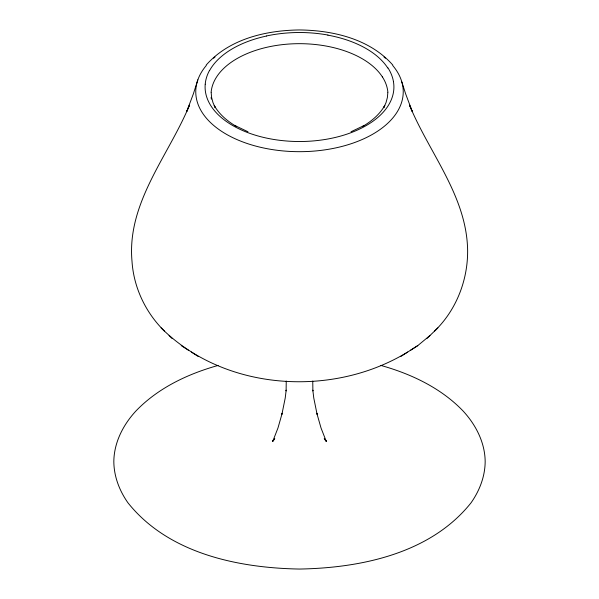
<?xml version="1.0" encoding="UTF-8"?>
<svg xmlns="http://www.w3.org/2000/svg" width="599" height="599" viewBox="0 0 599 599"><rect width="100%" height="100%" fill="white"/><g stroke="black" fill="none" stroke-linecap="round" stroke-linejoin="round"><path stroke-width="0.9" d="M312.753 381.054L312.888 390.922L312.828 390.166L313.779 398.036L317.073 414.238L316.819 413.25L321.027 427.986L326.335 441.583L324.231 438.648L326.343 440.842L324.808 439.359M387.845 92.336L387.381 97.532L386.003 102.676L383.727 107.715L384.79 105.446C379.714 114.439 371.56 121.223 362.754 126.389M197.85 79.839L193.35 93.901L186.731 111.496L189.471 105.177C168.439 156.025 126.674 202.866 132.005 261.291C133.682 287.565 145.737 312.865 164.56 331.217M434.44 331.217C456.034 310.469 467.752 280.721 467.632 250.914C467.04 196.382 429.371 153.426 409.529 105.177L412.269 111.496L405.65 93.901L401.839 81.988M206.183 65.066C229.177 38.92 265.896 30.332 299.5 29.95C333.104 30.332 369.823 38.92 392.817 65.066M410.337 350.385L417.773 345.616L429.947 335.53M274.192 439.359L272.657 440.842L274.769 438.648L272.665 441.583L277.973 427.986L282.181 413.25L281.927 414.238L285.221 398.036L286.172 390.166L286.112 390.922L286.247 381.054M426.72 338.652L437.862 327.9M161.138 327.9C224.55 391.154 332.557 397.998 407.687 352.04M400.888 356.405L417.773 345.616M364.327 125.408L351.029 131.758M218.148 365.427C187.742 373.933 157.926 388.025 135.831 411.094L135.763 411.169C123.072 424.938 113.96 442.713 113.825 461.747L113.832 461.792C113.99 476.594 119.493 490.813 127.961 502.816L128.021 502.898C168.416 553.461 237.885 567.957 299.5 569.05C361.115 567.957 430.584 553.461 470.979 502.898L471.039 502.816C479.507 490.813 485.01 476.594 485.168 461.792L485.175 461.747C485.04 442.713 475.928 424.938 463.237 411.169L463.169 411.094C441.074 388.025 411.258 373.933 380.852 365.427M247.971 131.758L234.673 125.408M236.246 126.389C227.44 121.223 219.286 114.439 214.21 105.446L215.273 107.715L212.997 102.676L211.619 97.532L211.155 92.336M181.227 345.616L188.663 350.385M191.313 352.04L198.112 356.405M169.053 335.53L172.28 338.652M392.809 65.62A103.739 59.893 0 0 1 299.5 151.682A103.739 59.893 0 0 1 206.191 65.62M213.588 58.215A103.739 59.893 0 0 1 214.996 57.047M384.004 57.047A103.739 59.893 0 0 1 385.412 58.215M387.935 67.837A94.829 54.749 0 0 1 393.408 81.352M393.408 81.464A93.669 54.082 0 0 1 393.783 89.798A94.829 54.749 0 0 1 389.5 103.455A94.26 54.419 0 0 1 366.244 125.55A94.26 54.419 0 0 1 332.52 138.077A94.829 54.749 0 0 1 309.121 141.237A93.669 54.082 0 0 1 294.686 141.446A94.822 54.741 0 0 1 271.033 138.983A94.298 54.442 0 0 1 211.08 106.083A94.814 54.741 0 0 1 205.592 92.575A93.684 54.09 0 0 1 205.217 84.234M209.515 70.66A94.298 54.442 0 0 1 266.48 36.045M327.833 35.139A94.298 54.442 0 0 1 387.785 68.031M327.967 35.056A94.822 54.741 0 0 0 304.314 32.586A93.691 54.09 0 0 0 289.879 32.803A94.822 54.741 0 0 0 266.473 35.962M205.225 84.13A94.814 54.741 0 0 1 209.5 70.472M387.86 92.149A87.791 50.683 0 0 0 387.508 89.55A88.869 51.304 0 0 0 382.379 76.882M382.364 76.889A88.375 51.02 0 0 0 326.178 46.063A88.869 51.304 0 0 0 304.015 43.742A87.806 50.698 0 0 0 290.485 43.937A88.869 51.304 0 0 0 268.547 46.902A88.375 51.02 0 0 0 215.168 79.353A88.869 51.304 0 0 0 211.14 92.149M211.35 99.097A87.798 50.69 0 0 1 211.14 97.36"/></g></svg>
